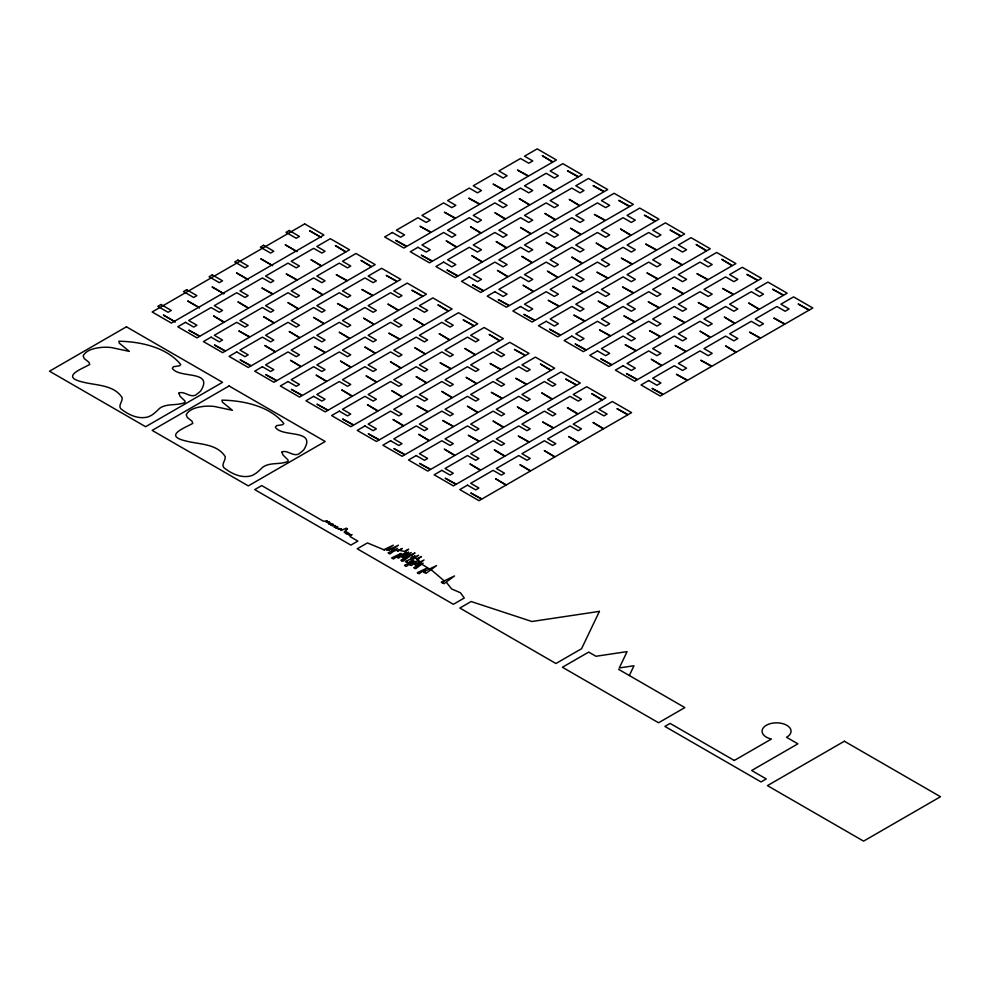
<?xml version="1.0" encoding="UTF-8"?>
<svg xmlns="http://www.w3.org/2000/svg" width="990" height="990" viewBox="0 0 990 990"><rect width="100%" height="100%" fill="white"/><g stroke="black" fill="none" stroke-linecap="round" stroke-linejoin="round"><path stroke-width="1.49" d="M629.318 675.539L633.996 665.75L619.282 667.953L627.103 651.606L595.968 656.271L588.704 652.088L562.419 667.26L658.56 722.762L684.845 707.59L618.614 669.351M388.996 553.497L389.973 553.917L397.522 548.373L388.092 552.865L388.637 553.299M397.955 551.046L402.212 548.485L397.77 550.947M392.585 558.533L393.562 558.954L396.47 556.813L397.225 557.519M397.584 557.716L398.562 558.137L406.11 552.581L396.681 557.085L401.111 553.398L391.681 557.902L392.226 558.335M404.365 554.746L408.623 552.185L404.18 554.648M402.72 557.716L403.697 558.137L411.234 552.581L401.804 557.085L402.348 557.519M401.816 560.897L402.794 561.318L410.343 555.774L400.9 560.266L401.457 560.699M410.763 558.447L415.033 555.885L410.59 558.36M406.704 562.407L407.459 561.949L408.078 563.001L418.634 555.229L405.43 561.528L406.927 561.738L406.197 562.147M405.405 565.933L406.383 566.354L409.291 564.213L410.046 564.919M417.297 559.115L421.443 556.628L416.778 558.855M410.404 565.117L411.382 565.538L418.931 559.994L409.489 564.486L413.931 560.798L404.489 565.302L405.046 565.736M415.54 565.117L416.518 565.538L424.054 559.994L414.624 564.486L415.169 564.919M414.637 568.297L415.614 568.718L423.163 563.174L413.721 567.666L414.266 568.099M418.226 573.334L419.203 573.755L426.752 568.198L417.31 572.703L417.854 573.136M424.648 572.777L425.403 572.307L426.022 573.359L436.578 565.587L423.374 571.886L424.871 572.096L424.141 572.505M442.604 583.135L443.347 582.677L443.966 583.729L454.534 575.957L441.317 582.244L442.815 582.466L442.085 582.863M734.283 760.468L771.42 739.035A14.504 8.378 0 0 1 763.934 727.093A14.504 8.378 0 0 1 785.491 724.606A14.504 8.378 0 0 1 786.53 737.29L797.878 743.837L751.67 770.505L766.26 778.932L761.05 781.939L664.909 726.425L670.119 723.418L734.209 760.431M394.75 550.7L399.019 550.106M393.513 550.254L391.434 550.192L398.413 545.181L388.983 549.685L389.763 549.995L386.323 550.168L393.29 545.181L383.86 549.685L384.565 550.032L367.414 542.928L357.242 548.794L453.383 604.308L464.273 598.022L460.449 592.763L451.626 588.926L446.243 582.145M399.663 550.366L404.118 551.405L408.623 549.227L404.972 551.875L407.001 552.989M416.852 558.892L415.119 558.162M408.746 554.66L410.689 555.056L415.033 552.927L411.506 555.452L412.607 557.098M429.66 569.077L421.963 564.312M431.232 569.77L444.337 580.994M420.812 562.419L421.394 563.954M418.325 560.587L419.921 561.899M417.31 559.127L418.238 560.278M407.385 553.237L407.93 554.202M178.806 393.191L180.044 396.235L184.981 401.024L184.944 402.46C177.086 406.061 167.248 403.017 159.761 408.214C155.442 412.323 151.049 417.198 144.602 417.545C136.657 418.386 128.935 414.711 122.649 410.169C116.399 406.717 122.884 402.064 122.129 397.634C113.763 384.615 96.438 385.605 83.111 382.128C59.784 376.856 81.427 369.183 89.731 364.469L88.976 362.328L84.261 358.553L83.148 355.843C86.353 349.817 94.372 348.27 100.621 347.478A28.772 16.607 0 0 1 111.251 347.539L129.344 351.388L119.307 343.183L118.887 341.228C140.308 341.6 166.679 347.168 180.749 364.555L179.586 365.78L173.473 366.721L172.334 368.305C178.881 378.91 214.026 369.654 200.784 390.803A26.334 15.209 0 0 1 197.505 393.612C191.664 399.873 184.239 390.085 178.806 393.191M281.865 452.108L283.103 455.14L288.028 459.942L288.003 461.377C280.145 464.978 270.307 461.934 262.82 467.132C258.501 471.24 254.108 476.103 247.661 476.462C239.716 477.291 231.994 473.628 225.708 469.074C219.458 465.634 225.943 460.981 225.188 456.551C216.822 443.532 199.497 444.522 186.157 441.045C162.83 435.761 184.487 428.101 192.79 423.374L192.035 421.245L187.32 417.471L186.207 414.748C189.399 408.734 197.431 407.187 203.68 406.383A28.772 16.607 0 0 1 214.31 406.457L232.403 410.305L222.366 402.101L221.946 400.146C243.367 400.517 269.726 406.073 283.808 423.473L282.645 424.698L276.532 425.638L275.393 427.222C281.94 437.828 317.085 428.571 303.843 449.707A26.334 15.209 0 0 1 300.564 452.529C294.723 458.791 287.298 449.002 281.865 452.108M345.807 530.368L344.149 532.162L345.993 531.655L345.151 533.041L346.933 532.36L345.683 533.437L347.688 532.41L346.351 533.895L348.641 533.214L347.416 534.179L349.569 533.647L348.728 534.947L350.732 534.649L349.755 535.343L352.019 534.588L350.027 536.58L357.836 541.085L350.868 545.119L254.727 489.604L261.707 485.583L323.482 521.247L327.393 520.802L325.995 522.002L329.014 522.101L328.036 523.153L329.621 522.101L328.791 523.364L330.066 522.881L328.618 524.044L331.502 523.574L330.685 525.207L332.974 524.007L331.86 525.294L333.37 525.009L332.108 525.74L335.375 525.554L334.063 527.15L336.835 526.494L335.598 528.103L337.838 527.039L336.773 528.326L340.065 528.648L338.394 529.365L341.303 528.982L340.436 529.761L341.773 529.217L341.191 530.454L346.351 528.115L346.624 529.081L347.465 528.784L345.807 530.368M599.408 611.375L581.563 648.722L555.935 663.51L459.855 608.046L471.141 601.524L531.878 621.497L599.408 611.375M161.011 304.512L157.806 306.356L168.065 312.283L171.27 310.427L161.011 304.512M186.652 289.711L183.447 291.555L193.694 297.483L196.899 295.626L186.652 289.711M212.281 274.898L209.076 276.755L219.335 282.67L222.54 280.826L212.281 274.898M237.922 260.098L234.717 261.954L244.976 267.869L248.181 266.025L237.922 260.098M263.563 245.297L260.358 247.154L270.617 253.069L273.822 251.225L263.563 245.297M289.204 230.497L285.999 232.353L296.245 238.268L299.45 236.424L289.204 230.497M126.411 326.811L49.5 371.213L145.641 426.727L222.552 382.313L126.411 326.811M304.685 223.901L152.151 311.974L171.369 323.074L323.916 235.001L304.685 223.901M163.56 315.154L175.094 321.812L163.56 315.154M187.914 301.096L199.448 307.754L187.914 301.096M212.268 287.026L223.802 293.696L212.268 287.026M236.622 272.968L248.156 279.626L236.622 272.968M260.976 258.91L272.51 265.567L260.976 258.91M285.33 244.852L296.876 251.51L285.33 244.852M309.684 230.781L321.23 237.439L309.684 230.781M185.476 322.332L177.779 326.774L197.01 337.875L199.572 336.39L188.805 330.177L199.955 336.167L223.926 322.332L213.543 315.897L224.322 322.109L248.292 308.274L237.909 301.826L248.676 308.051L272.646 294.203L261.88 287.991L273.03 293.993L297 280.145L286.234 273.933L297.384 279.923L321.354 266.087L310.971 259.652L321.738 265.865L345.708 252.029L335.325 245.582L346.092 251.806L349.557 249.802L330.326 238.701L316.862 246.473L325.091 251.225L321.886 253.069L313.657 248.329L291.233 261.273L299.45 266.025L296.245 267.869L288.028 263.13L265.592 276.074L273.822 280.826L270.617 282.67L262.387 277.93L239.951 290.874L248.181 295.626L244.976 297.483L236.746 292.731L214.323 305.675L222.54 310.427L219.335 312.283L211.118 307.531L188.682 320.488L196.899 325.227L193.694 327.084L185.476 322.332M211.118 337.132L203.42 341.575L222.651 352.675L225.213 351.19L214.446 344.978L225.596 350.98L249.567 337.132L238.8 330.92L249.95 336.909L273.921 323.074L263.538 316.639L274.304 322.851L298.275 309.016L287.892 302.569L298.671 308.793L322.641 294.946L312.258 288.511L323.025 294.723L346.995 280.888L336.229 274.675L347.379 280.665L371.349 266.83L360.966 260.382L371.733 266.607L375.198 264.602L355.967 253.502L342.503 261.273L350.732 266.025L347.527 267.869L339.298 263.13L316.862 276.074L325.091 280.826L321.886 282.67L313.657 277.93L291.233 290.874L299.45 295.626L296.245 297.483L288.028 292.731L265.592 305.675L273.822 310.427L270.617 312.283L262.387 307.531L239.951 320.488L248.181 325.227L244.976 327.084L236.746 322.332L214.323 335.288L222.54 340.028L219.335 341.884L211.118 337.132M392.349 232.501L384.652 236.944L403.883 248.044L406.445 246.56L395.678 240.347L406.927 246.287L430.811 232.501L420.032 226.277L431.281 232.229L455.165 218.431L444.399 212.219L455.635 218.159L479.519 204.373L468.753 198.161L479.989 204.101L503.873 190.315L493.107 184.09L504.343 190.043L528.227 176.257L517.461 170.033L528.697 175.972L552.581 162.187L542.285 155.702L553.064 161.915L556.429 159.972L537.199 148.871L524.527 156.185L532.744 160.937L528.759 163.239L520.542 158.487L498.886 170.985L507.115 175.737L503.118 178.039L494.901 173.287L473.245 185.786L481.474 190.538L477.489 192.84L469.26 188.088L447.616 200.599L455.833 205.338L451.848 207.64L443.619 202.901L421.975 215.399L430.192 220.139L426.207 222.441L417.99 217.701L396.334 230.2L404.564 234.939L400.579 237.241L392.349 232.501M236.746 351.933L229.061 356.375L248.292 367.476L250.854 366.003L240.087 359.778L251.237 365.78L275.208 351.933L264.825 345.498L275.591 351.71L299.562 337.875L289.179 331.44L299.945 337.652L323.916 323.817L313.533 317.369L324.299 323.594L348.27 309.746L337.503 303.534L348.653 309.524L372.624 295.688L361.857 289.476L373.02 295.466L396.99 281.63L386.211 275.406L397.374 281.408L400.826 279.403L381.608 268.302L368.144 276.074L376.361 280.826L373.156 282.67L364.939 277.93L342.503 290.874L350.732 295.626L347.527 297.483L339.298 292.731L316.862 305.675L325.091 310.427L321.886 312.283L313.657 307.531L291.233 320.488L299.45 325.227L296.245 327.084L288.028 322.332L265.592 335.288L273.822 340.028L270.617 341.884L262.387 337.132L239.951 350.089L248.181 354.828L244.976 356.685L236.746 351.933M417.99 247.302L410.293 251.745L429.524 262.845L432.086 261.36L421.319 255.148L432.556 261.088L456.44 247.302L446.156 240.805L456.922 247.03L480.793 233.244L470.51 226.747L481.276 232.959L505.16 219.174L494.864 212.689L505.63 218.901L529.514 205.116L519.218 198.619L529.984 204.843L553.868 191.058L543.572 184.561L554.338 190.785L578.222 176.987L567.456 170.775L578.692 176.715L582.071 174.772L562.84 163.672L550.155 170.985L558.385 175.737L554.4 178.039L546.171 173.287L524.527 185.786L532.744 190.538L528.759 192.84L520.542 188.088L498.886 200.599L507.115 205.338L503.118 207.64L494.901 202.901L473.245 215.399L481.474 220.139L477.489 222.441L469.26 217.701L447.616 230.2L455.833 234.939L451.848 237.241L443.619 232.501L421.975 245L430.192 249.74L426.207 252.042L417.99 247.302M229.061 385.976L152.151 430.39L248.292 485.892L325.203 441.49L229.061 385.976M262.387 366.733L254.702 371.176L273.921 382.276L276.482 380.804L265.716 374.579L276.878 380.581L300.849 366.733L290.466 360.298L301.232 366.51L325.203 352.675L314.436 346.463L325.586 352.452L349.557 338.617L339.174 332.17L349.94 338.394L373.911 324.547L363.528 318.112L374.294 324.336L398.265 310.489L387.882 304.054L398.648 310.266L422.619 296.431L411.852 290.219L423.002 296.208L426.467 294.203L407.236 283.103L393.785 290.874L402.002 295.626L398.797 297.483L390.58 292.731L368.144 305.675L376.361 310.427L373.156 312.283L364.939 307.531L342.503 320.488L350.732 325.227L347.527 327.084L339.298 322.332L316.862 335.288L325.091 340.028L321.886 341.884L313.657 337.132L291.233 350.089L299.45 354.828L296.245 356.685L288.028 351.933L265.592 364.889L273.822 369.629L270.617 371.485L262.387 366.733M443.619 262.103L435.934 266.545L455.165 277.646L457.726 276.161L446.96 269.948L458.197 275.888L482.081 262.103L471.785 255.606L482.551 261.83L506.435 248.044L496.139 241.548L506.905 247.76L530.788 233.974L520.493 227.49L531.271 233.702L555.143 219.916L544.859 213.432L555.625 219.644L579.509 205.858L569.213 199.361L579.979 205.586L603.863 191.788L593.097 185.576L604.333 191.516L607.699 189.573L588.481 178.472L575.796 185.786L584.026 190.538L580.041 192.84L571.812 188.088L550.155 200.599L558.385 205.338L554.4 207.64L546.171 202.901L524.527 215.399L532.744 220.139L528.759 222.441L520.542 217.701L498.886 230.2L507.115 234.939L503.118 237.241L494.901 232.501L473.245 245L481.474 249.74L477.489 252.042L469.26 247.302L447.616 259.801L455.833 264.553L451.848 266.854L443.619 262.103M288.028 381.534L280.331 385.976L299.562 397.077L302.123 395.604L291.357 389.379L302.507 395.381L326.477 381.534L316.095 375.099L326.861 381.323L350.831 367.476L340.449 361.041L351.227 367.253L375.198 353.418L364.815 346.983L375.581 353.195L399.552 339.36L388.785 333.135L399.935 339.137L423.906 325.289L413.523 318.854L424.289 325.067L448.26 311.231L437.877 304.796L448.643 311.009L452.108 309.016L432.878 297.916L419.414 305.675L427.643 310.427L424.438 312.283L416.208 307.531L393.785 320.488L402.002 325.227L398.797 327.084L390.58 322.332L368.144 335.288L376.361 340.028L373.156 341.884L364.939 337.132L342.503 350.089L350.732 354.828L347.527 356.685L339.298 351.933L316.862 364.889L325.091 369.629L321.886 371.485L313.657 366.733L291.233 379.69L299.45 384.442L296.245 386.286L288.028 381.534M469.26 276.903L461.575 281.346L480.793 292.446L483.368 290.961L472.589 284.749L483.838 290.689L507.721 276.903L497.425 270.418L508.192 276.631L532.076 262.845L521.779 256.348L532.546 262.573L556.429 248.775L546.134 242.29L556.9 248.502L580.784 234.717L570.488 228.232L581.254 234.444L605.138 220.659L594.371 214.434L605.62 220.386L629.492 206.601L618.725 200.376L629.974 206.316L633.34 204.373L614.109 193.273L601.437 200.599L609.654 205.338L605.67 207.64L597.453 202.901L575.796 215.399L584.026 220.139L580.041 222.441L571.812 217.701L550.155 230.2L558.385 234.939L554.4 237.241L546.171 232.501L524.527 245L532.744 249.74L528.759 252.042L520.542 247.302L498.886 259.801L507.115 264.553L503.118 266.854L494.901 262.103L473.245 274.601L481.474 279.353L477.489 281.655L469.26 276.903M313.657 396.346L305.972 400.777L325.203 411.877L327.764 410.404L316.998 404.18L328.148 410.182L352.118 396.346L341.736 389.899L352.502 396.124L376.472 382.276L366.09 375.841L376.856 382.053L400.826 368.218L390.444 361.783L401.21 367.995L425.18 354.16L414.798 347.713L425.576 353.937L449.547 340.09L439.164 333.655L449.93 339.867L473.901 326.032L463.134 319.82L474.284 325.809L477.737 323.817L458.519 312.716L445.055 320.488L453.284 325.227L450.079 327.084L441.849 322.332L419.414 335.288L427.643 340.028L424.438 341.884L416.208 337.132L393.785 350.089L402.002 354.828L398.797 356.685L390.58 351.933L368.144 364.889L376.361 369.629L373.156 371.485L364.939 366.733L342.503 379.69L350.732 384.442L347.527 386.286L339.298 381.534L316.862 394.49L325.091 399.242L321.886 401.086L313.657 396.346M494.901 291.704L487.204 296.146L506.435 307.247L508.996 305.762L498.23 299.549L509.479 305.489L533.35 291.704L523.067 285.219L533.833 291.431L557.716 277.646L547.421 271.149L558.187 277.373L582.071 263.588L571.774 257.091L582.541 263.303L606.425 249.517L596.129 243.033L606.895 249.245L630.779 235.459L620.482 228.962L631.249 235.187L655.133 221.401L644.366 215.177L655.603 221.129L658.981 219.174L639.75 208.073L627.078 215.399L635.295 220.139L631.311 222.441L623.081 217.701L601.437 230.2L609.654 234.939L605.67 237.241L597.453 232.501L575.796 245L584.026 249.74L580.041 252.042L571.812 247.302L550.155 259.801L558.385 264.553L554.4 266.854L546.171 262.103L524.527 274.601L532.744 279.353L528.759 281.655L520.542 276.903L498.886 289.402L507.115 294.154L503.118 296.456L494.901 291.704M339.298 411.147L331.613 415.577L350.831 426.69L353.405 425.205L342.639 418.993L353.789 424.982L377.759 411.147L367.377 404.7L378.143 410.924L402.113 397.077L391.731 390.642L402.497 396.854L426.467 383.019L416.085 376.584L426.851 382.796L450.821 368.961L440.055 362.736L451.205 368.738L475.175 354.89L464.793 348.455L475.559 354.68L499.529 340.832L489.147 334.397L499.925 340.61L503.378 338.617L484.147 327.517L470.696 335.288L478.913 340.028L475.707 341.884L467.49 337.132L445.055 350.089L453.284 354.828L450.079 356.685L441.849 351.933L419.414 364.889L427.643 369.629L424.438 371.485L416.208 366.733L393.785 379.69L402.002 384.442L398.797 386.286L390.58 381.534L368.144 394.49L376.361 399.242L373.156 401.086L364.939 396.346L342.503 409.291L350.732 414.043L347.527 415.887L339.298 411.147M520.542 306.504L512.845 310.947L532.076 322.047L534.637 320.562L523.871 314.35L535.107 320.29L558.991 306.504L548.225 300.292L559.461 306.232L583.345 292.446L572.579 286.234L583.828 292.174L607.699 278.388L596.933 272.163L608.182 278.103L632.066 264.318L621.287 258.105L632.536 264.045L656.42 250.26L645.653 244.047L656.89 249.987L680.774 236.202L670.007 229.977L681.244 235.929L684.622 233.974L665.391 222.874L652.707 230.2L660.936 234.939L656.952 237.241L648.722 232.501L627.078 245L635.295 249.74L631.311 252.042L623.081 247.302L601.437 259.801L609.654 264.553L605.67 266.854L597.453 262.103L575.796 274.601L584.026 279.353L580.041 281.655L571.812 276.903L550.155 289.402L558.385 294.154L554.4 296.456L546.171 291.704L524.527 304.202L532.744 308.954L528.759 311.256L520.542 306.504M364.939 425.947L357.242 430.39L376.472 441.49L379.034 440.006L368.268 433.793L379.418 439.783L403.388 425.947L393.005 419.5L403.784 425.725L427.754 411.877L416.988 405.665L428.138 411.667L452.108 397.819L441.726 391.384L452.492 397.596L476.462 383.761L466.08 377.326L476.846 383.538L500.816 369.703L490.05 363.479L501.2 369.48L525.17 355.633L514.404 349.421L525.554 355.41L529.019 353.418L509.788 342.317L496.324 350.089L504.554 354.828L501.348 356.685L493.131 351.933L470.696 364.889L478.913 369.629L475.707 371.485L467.49 366.733L445.055 379.69L453.284 384.442L450.079 386.286L441.849 381.534L419.414 394.49L427.643 399.242L424.438 401.086L416.208 396.346L393.785 409.291L402.002 414.043L398.797 415.887L390.58 411.147L368.144 424.091L376.361 428.843L373.156 430.687L364.939 425.947M546.171 321.305L538.486 325.747L557.716 336.848L560.278 335.375L549.512 329.15L560.748 335.09L584.632 321.305L573.866 315.092L585.102 321.032L608.986 307.247L598.22 301.034L609.456 306.974L633.34 293.188L622.574 286.964L633.81 292.916L657.694 279.118L646.928 272.906L658.177 278.846L682.048 265.06L671.282 258.848L682.531 264.788L706.415 251.002L696.119 244.505L706.885 250.73L710.251 248.775L691.032 237.674L678.348 245L686.577 249.74L682.58 252.042L674.363 247.302L652.707 259.801L660.936 264.553L656.952 266.854L648.722 262.103L627.078 274.601L635.295 279.353L631.311 281.655L623.081 276.903L601.437 289.402L609.654 294.154L605.67 296.456L597.453 291.704L575.796 304.202L584.026 308.954L580.041 311.256L571.812 306.504L550.155 319.003L558.385 323.755L554.4 326.057L546.171 321.305M390.58 440.748L382.882 445.191L402.113 456.291L404.675 454.806L393.909 448.594L405.058 454.583L429.029 440.748L418.646 434.313L429.413 440.525L453.383 426.69L442.617 420.465L453.767 426.467L477.737 412.62L467.354 406.185L478.133 412.397L502.103 398.562L491.325 392.349L502.487 398.339L526.457 384.504L515.691 378.279L526.841 384.281L550.811 370.433L540.429 363.998L551.195 370.211L554.66 368.218L535.429 357.118L521.965 364.889L530.195 369.629L526.989 371.485L518.76 366.733L496.324 379.69L504.554 384.442L501.348 386.286L493.131 381.534L470.696 394.49L478.913 399.242L475.707 401.086L467.49 396.346L445.055 409.291L453.284 414.043L450.079 415.887L441.849 411.147L419.414 424.091L427.643 428.843L424.438 430.687L416.208 425.947L393.785 438.892L402.002 443.644L398.797 445.488L390.58 440.748M571.812 336.105L564.127 340.548L583.345 351.648L585.907 350.175L575.14 343.951L586.389 349.903L610.273 336.105L599.495 329.893L610.743 335.833L634.627 322.047L623.861 315.835L635.097 321.775L658.981 307.989L648.215 301.764L659.451 307.717L683.335 293.931L672.569 287.706L683.805 293.646L707.689 279.861L696.923 273.648L708.159 279.588L732.043 265.803L721.747 259.306L732.526 265.53L735.892 263.588L716.661 252.475L703.989 259.801L712.206 264.553L708.221 266.854L700.004 262.103L678.348 274.601L686.577 279.353L682.58 281.655L674.363 276.903L652.707 289.402L660.936 294.154L656.952 296.456L648.722 291.704L627.078 304.202L635.295 308.954L631.311 311.256L623.081 306.504L601.437 319.003L609.654 323.755L605.67 326.057L597.453 321.305L575.796 333.803L584.026 338.555L580.041 340.857L571.812 336.105M416.208 455.549L408.524 459.991L427.754 471.092L430.316 469.607L419.55 463.394L430.7 469.384L454.67 455.549L444.287 449.114L455.054 455.326L479.024 441.49L468.258 435.266L479.407 441.268L503.378 427.42L492.995 420.985L503.762 427.197L527.732 413.362L517.349 406.927L528.115 413.139L552.086 399.304L541.703 392.857L552.482 399.081L576.452 385.234L565.674 379.022L576.836 385.023L580.288 383.019L561.07 371.918L547.606 379.69L555.823 384.442L552.618 386.286L544.401 381.534L521.965 394.49L530.195 399.242L526.989 401.086L518.76 396.346L496.324 409.291L504.554 414.043L501.348 415.887L493.131 411.147L470.696 424.091L478.913 428.843L475.707 430.687L467.49 425.947L445.055 438.892L453.284 443.644L450.079 445.488L441.849 440.748L419.414 453.692L427.643 458.444L424.438 460.3L416.208 455.549M597.453 350.906L589.755 355.348L608.986 366.449L611.548 364.976L600.782 358.751L612.03 364.704L635.902 350.906L625.136 344.693L636.384 350.633L660.256 336.848L649.49 330.635L660.738 336.575L684.622 322.789L673.843 316.577L685.092 322.517L708.976 308.731L698.21 302.507L709.446 308.447L733.33 294.661L722.564 288.449L733.8 294.389L757.684 280.603L746.918 274.391L758.154 280.331L761.533 278.388L742.302 267.288L729.618 274.601L737.847 279.353L733.862 281.655L725.633 276.903L703.989 289.402L712.206 294.154L708.221 296.456L700.004 291.704L678.348 304.202L686.577 308.954L682.58 311.256L674.363 306.504L652.707 319.003L660.936 323.755L656.952 326.057L648.722 321.305L627.078 333.803L635.295 338.555L631.311 340.857L623.081 336.105L601.437 348.604L609.654 353.356L605.67 355.657L597.453 350.906M441.849 470.349L434.164 474.792L453.383 485.892L455.957 484.407L445.178 478.195L456.341 484.184L480.311 470.349L469.928 463.914L480.695 470.126L504.665 456.291L494.282 449.844L505.049 456.068L529.019 442.221L518.253 436.008L529.403 441.998L553.373 428.163L542.607 421.95L553.757 427.94L577.727 414.105L567.344 407.67L578.111 413.882L602.081 400.047L591.698 393.599L602.465 399.824L605.929 397.819L586.699 386.719L573.247 394.49L581.464 399.242L578.259 401.086L570.042 396.346L547.606 409.291L555.823 414.043L552.618 415.887L544.401 411.147L521.965 424.091L530.195 428.843L526.989 430.687L518.76 425.947L496.324 438.892L504.554 443.644L501.348 445.488L493.131 440.748L470.696 453.692L478.913 458.444L475.707 460.3L467.49 455.549L445.055 468.505L453.284 473.245L450.079 475.101L441.849 470.349M623.081 365.718L615.396 370.149L634.627 381.249L637.189 379.776L626.423 373.564L637.659 379.504L661.543 365.718L651.247 359.221L662.013 365.434L685.897 351.648L675.13 345.436L686.379 351.376L710.251 337.59L699.967 331.106L710.733 337.318L734.605 323.532L724.321 317.035L735.087 323.26L758.971 309.462L748.675 302.977L759.441 309.189L783.325 295.404L772.559 289.191L783.795 295.131L787.161 293.188L767.943 282.088L755.259 289.402L763.488 294.154L759.503 296.456L751.274 291.704L729.618 304.202L737.847 308.954L733.862 311.256L725.633 306.504L703.989 319.003L712.206 323.755L708.221 326.057L700.004 321.305L678.348 333.803L686.577 338.555L682.58 340.857L674.363 336.105L652.707 348.604L660.936 353.356L656.952 355.657L648.722 350.906L627.078 363.417L635.295 368.156L631.311 370.458L623.081 365.718M467.49 485.15L459.793 489.592L479.024 500.693L481.586 499.207L470.819 492.995L481.969 498.985L505.94 485.15L495.557 478.714L506.323 484.927L530.293 471.092L519.911 464.657L530.689 470.869L554.66 457.034L544.277 450.586L555.043 456.811L579.014 442.963L568.631 436.528L579.398 442.74L603.368 428.905L592.985 422.47L603.751 428.682L627.722 414.847L616.956 408.623L628.106 414.624L631.571 412.62L612.34 401.519L598.876 409.291L607.105 414.043L603.9 415.887L595.671 411.147L573.247 424.091L581.464 428.843L578.259 430.687L570.042 425.947L547.606 438.892L555.823 443.644L552.618 445.488L544.401 440.748L521.965 453.692L530.195 458.444L526.989 460.3L518.76 455.549L496.324 468.505L504.554 473.245L501.348 475.101L493.131 470.349L470.696 483.306L478.913 488.045L475.707 489.901L467.49 485.15M648.722 380.519L641.037 384.962L660.256 396.062L662.83 394.577L652.063 388.365L663.3 394.305L687.184 380.519L676.418 374.294L687.654 380.247L711.538 366.449L700.771 360.236L712.008 366.176L735.892 352.39L725.596 345.906L736.362 352.118L760.246 338.332L749.48 332.108L760.716 338.06L784.6 324.275L773.834 318.05L785.082 323.99L808.954 310.204L798.188 303.992L809.436 309.932L812.802 307.989L793.572 296.889L780.9 304.202L789.117 308.954L785.132 311.256L776.915 306.504L755.259 319.003L763.488 323.755L759.503 326.057L751.274 321.305L729.618 333.803L737.847 338.555L733.862 340.857L725.633 336.105L703.989 348.604L712.206 353.356L708.221 355.657L700.004 350.906L678.348 363.417L686.577 368.156L682.58 370.458L674.363 365.718L652.707 378.217L660.936 382.957L656.952 385.259L648.722 380.519M844.359 741.225L767.448 785.627L863.589 841.129L940.5 796.727L844.359 741.225"/></g></svg>
